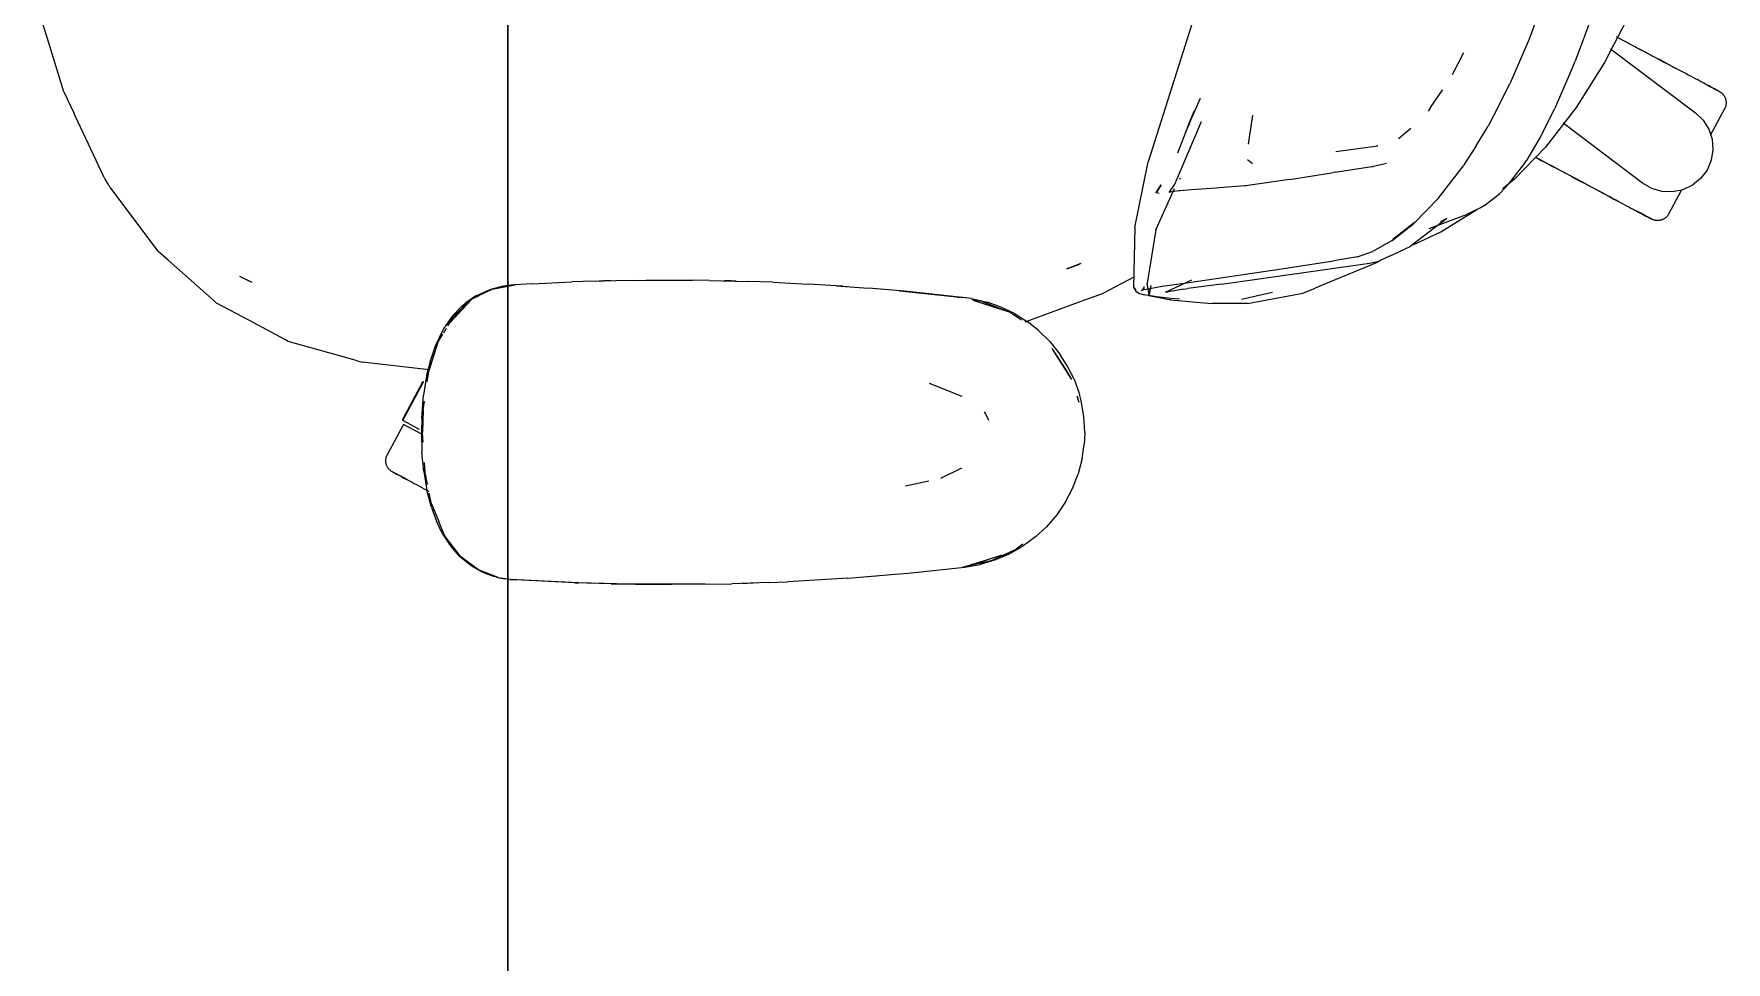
# Model space of a CAD drawing. Header units: millimetres. Extents: x 155927 to 317870, y -36033 to 97293.
# Drawn here: x 181768 to 182307, y 11082 to 11377 of the extents above; entities that cross this region are included whole.
import ezdxf

# ---------------------------------------------------------------- set-up
doc = ezdxf.new("R2010")
doc.units = ezdxf.units.MM
doc.header["$MEASUREMENT"] = 0
doc.layers.add('G-IMPT', color=8, linetype='CONTINUOUS', lineweight=9)
doc.layers.add('I-FURN', color=8, linetype='CONTINUOUS', lineweight=9)

msp = doc.modelspace()

# ---------------------------------------------------------------- linework, layer by layer
at = {"layer": 'G-IMPT'}
for p, q in [((181772, 11376.04), (181767.81, 11389.65)), ((182138.71, 11386.68), (182122.72, 11336.44)), ((182249.6, 11390.37), (182244.14, 11375.49)), ((182264.37, 11383.59), (182258.77, 11368.52)), ((182275.18, 11381.8), (182268.09, 11368.02)), ((181777.32, 11358.77), (181772, 11376.04)), ((182244.14, 11375.49), (182237.97, 11361.26)), ((182219.74, 11364.29), (182223.28, 11371.26)), ((182252.52, 11353.88), (182257.29, 11364.84)), ((182257.29, 11364.84), (182258.77, 11368.52)), ((182268.09, 11368.02), (182259.12, 11353.73)), ((181777.32, 11358.77), (181780.51, 11352.01)), ((182212.71, 11353.68), (182216.21, 11358.81)), ((182216.21, 11358.81), (182216.6, 11359.39)), ((182234.58, 11354.54), (182237.97, 11361.26)), ((182136.42, 11350), (182139.47, 11356.72)), ((182212.71, 11353.68), (182211.96, 11352.58)), ((182234.58, 11354.54), (182231.01, 11347.75)), ((182248.3, 11345.43), (182252.3, 11353.44)), ((182259.12, 11353.73), (182249.31, 11341.12)), ((182252.52, 11353.88), (182252.3, 11353.44)), ((181780.94, 11351.09), (181780.51, 11352.01)), ((181790.21, 11331.45), (181780.94, 11351.09)), ((182131.26, 11329.29), (182139.7, 11349.26)), ((182135.4, 11347.63), (182132.15, 11339.16)), ((182137.42, 11352.53), (182135.39, 11347.42)), ((182135.39, 11347.42), (182137, 11351.46)), ((182135.4, 11347.63), (182137.42, 11352.53)), ((182154.75, 11342.1), (182156.15, 11351.26)), ((182227.24, 11341.52), (182231.01, 11347.75)), ((182154.75, 11342.1), (182154.8, 11342.44)), ((182206.44, 11347.05), (182202.53, 11343.71)), ((182247.99, 11344.83), (182243.26, 11336.83)), ((182248.3, 11345.43), (182247.99, 11344.83)), ((182154.4, 11337.15), (182156.04, 11335.87)), ((182182.59, 11339.77), (182195.94, 11341.55)), ((182195.94, 11341.55), (182195.47, 11341.4)), ((182227.24, 11341.52), (182223.36, 11335.42)), ((182239.35, 11330.83), (182249.31, 11341.12)), ((182242.4, 11335.54), (182243.26, 11336.83)), ((181790.21, 11331.45), (181790.63, 11330.74)), ((182118.53, 11315.49), (182122.72, 11336.44)), ((182132.71, 11331), (182133.15, 11331.27)), ((182167.81, 11330.8), (182181.17, 11332.91)), ((182181.17, 11332.91), (182181.68, 11332.99)), ((182182.29, 11333.09), (182181.68, 11332.99)), ((182182.29, 11333.09), (182194.01, 11334.89)), ((182194.01, 11334.89), (182194.48, 11334.97)), ((182196.46, 11335.39), (182194.48, 11334.97)), ((182198.63, 11335.85), (182196.46, 11335.39)), ((182215.17, 11324.73), (182223.19, 11335.16)), ((182223.36, 11335.42), (182223.19, 11335.16)), ((182237.68, 11329.41), (182242.4, 11335.54)), ((181791.57, 11329.16), (181790.63, 11330.74)), ((181792.03, 11328.39), (181791.57, 11329.16)), ((181792.03, 11328.39), (181806.6, 11308.9)), ((182125.16, 11314.78), (182131.14, 11327.97)), ((182125.3, 11326.61), (182126.89, 11329.08)), ((182125.3, 11326.61), (182125.36, 11326.59)), ((182126.89, 11329.08), (182125.36, 11326.59)), ((182125.36, 11326.59), (182126.85, 11329.06)), ((182126.23, 11326.32), (182125.36, 11326.59)), ((182129.5, 11326.62), (182131.26, 11329.29)), ((182130.22, 11326.9), (182129.5, 11326.62)), ((182130.22, 11326.9), (182130.24, 11326.91)), ((182132.62, 11327.2), (182130.24, 11326.91)), ((182132.62, 11327.2), (182132.7, 11327.21)), ((182136.57, 11327.51), (182132.7, 11327.21)), ((182144.43, 11328.07), (182136.57, 11327.51)), ((182145.42, 11328.14), (182144.43, 11328.07)), ((182153.66, 11328.76), (182145.42, 11328.14)), ((182153.66, 11328.76), (182153.74, 11328.77)), ((182167.81, 11330.8), (182153.74, 11328.77)), ((182229.92, 11322.52), (182234.79, 11326.39)), ((182234.79, 11326.39), (182237.68, 11329.41)), ((182239.35, 11330.83), (182235.68, 11327.83)), ((182215.17, 11324.73), (182207.43, 11316.83)), ((182215.98, 11314.09), (182227.43, 11321.22)), ((182226.35, 11320.74), (182224.12, 11319.66)), ((182228.79, 11321.91), (182226.35, 11320.74)), ((182229.92, 11322.52), (182228.79, 11321.91)), ((182118.53, 11315.49), (182118.14, 11296.5)), ((182200.47, 11311.41), (182207.43, 11316.83)), ((182207.64, 11317.13), (182200.69, 11311.74)), ((182207.64, 11317.13), (182204.07, 11314.32)), ((182217.87, 11318.38), (182206.17, 11309.44)), ((182212.22, 11315.15), (182224.12, 11319.66)), ((182217.87, 11318.38), (182215.84, 11317.22)), ((182125.16, 11314.78), (182122.44, 11297.74)), ((182200.47, 11311.41), (182194.63, 11308.12)), ((182200.69, 11311.74), (182204.07, 11314.32)), ((182207.35, 11310.11), (182215.98, 11314.09)), ((181806.6, 11308.9), (181807.33, 11307.93)), ((181810.59, 11305.06), (181807.33, 11307.93)), ((181810.59, 11305.06), (181825.37, 11292.04)), ((182146.07, 11297.52), (182193.29, 11304.19)), ((182165.98, 11302.46), (182181.75, 11304.85)), ((182195.72, 11304.35), (182179.27, 11297.55)), ((182189.42, 11306.15), (182181.75, 11304.85)), ((182189.42, 11306.15), (182194.21, 11307.91)), ((182193.29, 11304.19), (182196.28, 11304.84)), ((182194.63, 11308.12), (182194.21, 11307.91)), ((182196.89, 11305.12), (182195.72, 11304.35)), ((182199.65, 11306.41), (182196.28, 11304.84)), ((182199.65, 11306.41), (182206.17, 11309.44)), ((181833.34, 11300.06), (181837.23, 11298.11)), ((181833.34, 11300.06), (181835.64, 11298.89)), ((181835.64, 11298.89), (181837.23, 11298.11)), ((182101.27, 11304.03), (182096.8, 11302.39)), ((182096.8, 11302.39), (182100.68, 11303.77)), ((182101.27, 11304.03), (182100.68, 11303.77)), ((182118.21, 11299.69), (182110.3, 11295.55)), ((182128.23, 11294.89), (182136.63, 11298.88)), ((182135.11, 11297.91), (182165.98, 11302.46)), ((181908.62, 11293.72), (181905.4, 11291.52)), ((181909.53, 11293.8), (181907.29, 11292.7)), ((181908.62, 11293.72), (181912.95, 11295.71)), ((181909.54, 11293.81), (181913.79, 11295.9)), ((181916.9, 11296.77), (181912.95, 11295.71)), ((181913.79, 11295.9), (181918.83, 11296.85)), ((181918.83, 11297.02), (181916.9, 11296.77)), ((181918.83, 11296.85), (181921.13, 11297.27)), ((181920.91, 11297.27), (181918.83, 11297.02)), ((181926.57, 11297.56), (181920.91, 11297.27)), ((181926.57, 11297.56), (181939.13, 11298.17)), ((181942.68, 11298.3), (181939.13, 11298.17)), ((181958.35, 11298.68), (181942.68, 11298.3)), ((181947.13, 11298.4), (181949.4, 11298.5)), ((181951.62, 11298.5), (181949.4, 11298.5)), ((181958.35, 11298.68), (181962.86, 11298.73)), ((181962.86, 11298.73), (181977.57, 11298.72)), ((181983.04, 11298.65), (181977.57, 11298.72)), ((181983.04, 11298.65), (181995.35, 11298.35)), ((181989.82, 11298.51), (181987.74, 11298.51)), ((181991.48, 11298.43), (181989.82, 11298.51)), ((182003.23, 11298.06), (181995.35, 11298.35)), ((182003.23, 11298.06), (182014.54, 11297.52)), ((182023.41, 11296.96), (182014.54, 11297.52)), ((182023.41, 11296.96), (182033.69, 11296.23)), ((182025.45, 11296.82), (182023.55, 11296.91)), ((182025.45, 11296.82), (182026.87, 11296.69)), ((182045.09, 11295.24), (182033.69, 11296.23)), ((182066.53, 11292.89), (182043.57, 11295.35)), ((182043.57, 11295.35), (182063.71, 11293.23)), ((182066.53, 11292.89), (182045.09, 11295.24)), ((182102.57, 11292.43), (182108.54, 11294.62)), ((182110.3, 11295.55), (182108.54, 11294.62)), ((182118.14, 11296.5), (182118.75, 11295.46)), ((182118.62, 11296.09), (182118.75, 11295.46)), ((182118.62, 11296.09), (182118.73, 11295.54)), ((182118.75, 11295.46), (182118.73, 11295.54)), ((182119.12, 11294.97), (182118.75, 11295.46)), ((182119.66, 11294.65), (182119.12, 11294.97)), ((182119.66, 11294.65), (182121.52, 11294.1)), ((182121.61, 11295.85), (182120.51, 11295.3)), ((182121.01, 11295.69), (182120.51, 11295.3)), ((182120.99, 11295.69), (182127.26, 11296.79)), ((182121.61, 11295.85), (182120.99, 11295.69)), ((182121.01, 11295.69), (182121.33, 11296.23)), ((182121.41, 11296.73), (182121.33, 11296.23)), ((182124.8, 11293.56), (182121.52, 11294.1)), ((182123.13, 11294.16), (182122.44, 11297.74)), ((182123.62, 11297.03), (182122.89, 11293.75)), ((182125.21, 11293.3), (182122.89, 11293.75)), ((182123.62, 11297.03), (182123.13, 11294.16)), ((182124.8, 11293.56), (182125.42, 11293.49)), ((182125.42, 11293.49), (182130.1, 11292.97)), ((182127.26, 11296.79), (182135.11, 11297.91)), ((182128.23, 11294.89), (182129.09, 11295.03)), ((182134.11, 11295.86), (182129.09, 11295.03)), ((182134.11, 11295.86), (182135.41, 11296.08)), ((182146.07, 11297.52), (182135.41, 11296.08)), ((182152.49, 11292.74), (182161.79, 11294.79)), ((182154.35, 11291.33), (182172.05, 11294.57)), ((182161.79, 11294.79), (182162.37, 11294.94)), ((182172.05, 11294.57), (182175.91, 11296.16)), ((182179.27, 11297.55), (182175.91, 11296.16)), ((181825.37, 11292.04), (181826.04, 11291.45)), ((181836.47, 11285.87), (181826.04, 11291.45)), ((181900.39, 11285.31), (181907.29, 11292.7)), ((181904.08, 11290.38), (181901.21, 11287.34)), ((181901.58, 11287.39), (181907.29, 11292.7)), ((181901.8, 11286.93), (181904.88, 11290.46)), ((181904.08, 11290.38), (181905.4, 11291.52)), ((181907.29, 11292.7), (181904.88, 11290.46)), ((182062.2, 11293.37), (182063.71, 11293.23)), ((182066.53, 11292.89), (182063.71, 11293.23)), ((182066.53, 11292.89), (182071.49, 11291.74)), ((182066.6, 11292.68), (182069.66, 11292.1)), ((182078.88, 11288.49), (182067.03, 11292.31)), ((182076.17, 11289.39), (182067.03, 11292.31)), ((182069.66, 11292.1), (182077.84, 11288.9)), ((182075.62, 11290.29), (182071.49, 11291.74)), ((182080.2, 11288.1), (182075.62, 11290.29)), ((182078.88, 11288.49), (182076.17, 11289.39)), ((182078.88, 11288.49), (182082.46, 11286.07)), ((182080.2, 11288.1), (182084.53, 11285.37)), ((182083.63, 11285.49), (182102.57, 11292.43)), ((182129.46, 11292.49), (182125.21, 11293.3)), ((182129.93, 11292.45), (182129.46, 11292.49)), ((182129.93, 11292.45), (182139.26, 11291.65)), ((182130.1, 11292.97), (182132.69, 11292.76)), ((182139.26, 11291.65), (182143.21, 11291.3)), ((182147.38, 11291.31), (182143.21, 11291.3)), ((182154.35, 11291.33), (182147.38, 11291.31)), ((181847.71, 11279.86), (181836.47, 11285.87)), ((181897.96, 11282.51), (181898.77, 11283.88)), ((181898.37, 11282.01), (181899.23, 11283.45)), ((181901.21, 11287.34), (181898.77, 11283.88)), ((181899.7, 11284.24), (181901.58, 11287.39)), ((181900.39, 11285.31), (181901.67, 11286.78)), ((182087.84, 11282.75), (182084.53, 11285.37)), ((182091.44, 11279.2), (182087.84, 11282.75)), ((181848.82, 11279.26), (181847.71, 11279.86)), ((181870.17, 11273.26), (181848.82, 11279.26)), ((181893.59, 11269.7), (181896.62, 11279.09)), ((181894.02, 11272.78), (181895.76, 11277.87)), ((181895.76, 11277.87), (181897.96, 11282.51)), ((181896.62, 11279.09), (181898.09, 11281.54)), ((182091.44, 11279.2), (182094.63, 11275.22)), ((181870.17, 11273.26), (181872.43, 11272.62)), ((181893.71, 11270.2), (181872.43, 11272.62)), ((181894.02, 11272.78), (181893.04, 11268.86)), ((182098.49, 11267.07), (182092.17, 11277.02)), ((182096.33, 11270.75), (182092.17, 11277.02)), ((182096.9, 11271.67), (182094.63, 11275.22)), ((181893.04, 11268.86), (181891.92, 11262.1)), ((181893.13, 11266.41), (181893.59, 11269.7)), ((182098.49, 11267.07), (182096.33, 11270.75)), ((182099.14, 11267.17), (182096.9, 11271.67)), ((182099.14, 11267.17), (182100.85, 11262.39)), ((181891.35, 11254.78), (181891.92, 11262.1)), ((182053.01, 11265.99), (182063.43, 11261.85)), ((182100.05, 11261.95), (182100.67, 11259.93)), ((182101.41, 11260.26), (182100.85, 11262.39)), ((181891.86, 11257.44), (181891.63, 11250.27)), ((181891.86, 11257.44), (181892.26, 11260.22)), ((182070.96, 11256.32), (182070.66, 11256.77)), ((182071.97, 11254.1), (182070.96, 11256.32)), ((182102.29, 11255.31), (182101.41, 11260.26)), ((181891.35, 11254.78), (181891.26, 11250.27)), ((181891.26, 11250.27), (181891.44, 11243.94)), ((181891.82, 11247.17), (181891.63, 11250.27)), ((182102.59, 11250.27), (182102.29, 11255.31)), ((182102.59, 11250.27), (182102.42, 11246.43)), ((182101.77, 11241.91), (182102.42, 11246.43)), ((181892, 11237.79), (181891.44, 11243.94)), ((181892.42, 11237.45), (181892.22, 11240.65)), ((182101.77, 11241.91), (182100.51, 11237.05)), ((181892, 11237.79), (181893, 11231.85)), ((181893.19, 11233.7), (181892.42, 11237.45)), ((182045.51, 11233.29), (182052.94, 11234.87)), ((182063.34, 11238.9), (182056.56, 11235.63)), ((182098.67, 11232.34), (182100.51, 11237.05)), ((181894.43, 11226.37), (181893, 11231.85)), ((181894.46, 11227.49), (181893.75, 11230.95)), ((182096.48, 11228.17), (182098.67, 11232.34)), ((181894.43, 11226.37), (181896.02, 11222.04)), ((181894.46, 11227.49), (181896.79, 11221.86)), ((182093.65, 11224), (182090.33, 11220.17)), ((182096.48, 11228.17), (182093.65, 11224)), ((181898, 11217.97), (181896.02, 11222.04)), ((181898.63, 11217.47), (181896.79, 11221.86)), ((181898, 11217.97), (181900.66, 11213.92)), ((182086.89, 11217), (182090.33, 11220.17)), ((181903.84, 11210.68), (181898.63, 11217.47)), ((181900.66, 11213.92), (181903.32, 11210.88)), ((182072.68, 11209.37), (182080.74, 11213.1)), ((182078.37, 11211.49), (182082.81, 11214.01)), ((182082.85, 11214.7), (182080.74, 11213.1)), ((182086.89, 11217), (182082.81, 11214.01)), ((181907.06, 11207.8), (181903.32, 11210.88)), ((181909.47, 11206.51), (181903.84, 11210.68)), ((181910.5, 11205.85), (181907.06, 11207.8)), ((182046.3, 11205.42), (182064.22, 11207.32)), ((182063.71, 11207.32), (182076.17, 11211.15)), ((182063.71, 11207.32), (182067.03, 11208.24)), ((182064.22, 11207.32), (182069.27, 11208.22)), ((182072.68, 11209.37), (182064.28, 11207.45)), ((182076.17, 11211.15), (182067.03, 11208.24)), ((182074.13, 11209.68), (182069.27, 11208.22)), ((182078.37, 11211.49), (182074.13, 11209.68)), ((181915.66, 11204.1), (181909.47, 11206.51)), ((181910.5, 11205.85), (181914.14, 11204.45)), ((181915.49, 11204.08), (181914.14, 11204.45)), ((181915.49, 11204.08), (181917.88, 11203.64)), ((181915.66, 11204.1), (181918.83, 11203.62)), ((181919.53, 11203.39), (181917.88, 11203.64)), ((181940.1, 11202.34), (181919.53, 11203.39)), ((181941.31, 11202.3), (181919.53, 11203.39)), ((181919.53, 11203.39), (181921.13, 11203.27)), ((181941.31, 11202.3), (181921.13, 11203.27)), ((181961.5, 11201.84), (181940.1, 11202.34)), ((181951.66, 11202), (181940.1, 11202.34)), ((181940.1, 11202.34), (181941.31, 11202.3)), ((181961.5, 11201.84), (181941.31, 11202.3)), ((181981.68, 11201.88), (181951.66, 11202)), ((181961.5, 11201.84), (181951.66, 11202)), ((181951.66, 11202), (181970.89, 11201.79)), ((181959.46, 11201.86), (181957.55, 11201.93)), ((181961.5, 11201.87), (181959.46, 11201.86)), ((181981.68, 11201.88), (181961.5, 11201.84)), ((181981.68, 11201.88), (181970.89, 11201.79)), ((181981.68, 11201.88), (181990.1, 11202.05)), ((182001.86, 11202.43), (181990.1, 11202.05)), ((181995.04, 11202.18), (181993.54, 11202.17)), ((181996.97, 11202.29), (181995.04, 11202.18)), ((182001.86, 11202.43), (182007.88, 11202.69)), ((182022.02, 11203.5), (182007.88, 11202.69)), ((182027.11, 11203.82), (182022.02, 11203.5)), ((182027.11, 11203.82), (182042.17, 11205.07)), ((182035.29, 11204.48), (182036.97, 11204.64)), ((182042.17, 11205.07), (182046.3, 11205.42))]:
    msp.add_line(p, q, dxfattribs=at)
at = {"layer": 'I-FURN'}
for p, q in [((181918.83, 10785.82), (181918.83, 12185.82)), ((181918.83, 12185.82), (181918.83, 10785.82)), ((182272.91, 11375.73), (182271.95, 11376.24)), ((182272.39, 11376.01), (182273.36, 11375.49)), ((182273.88, 11375.21), (182272.91, 11375.73)), ((182273.36, 11375.49), (182274.34, 11374.97)), ((182274.87, 11374.69), (182273.88, 11375.21)), ((182274.34, 11374.97), (182275.32, 11374.45)), ((182275.86, 11374.16), (182274.87, 11374.69)), ((182275.32, 11374.45), (182276.32, 11373.92)), ((182270.02, 11372.39), (182297.08, 11351.99)), ((182276.86, 11373.63), (182275.86, 11374.16)), ((182276.32, 11373.92), (182277.32, 11373.39)), ((182277.86, 11373.1), (182276.86, 11373.63)), ((182277.32, 11373.39), (182278.32, 11372.86)), ((182278.86, 11372.57), (182277.86, 11373.1)), ((182278.32, 11372.86), (182279.32, 11372.32)), ((182279.87, 11372.03), (182278.86, 11372.57)), ((182279.32, 11372.32), (182280.33, 11371.79)), ((182280.87, 11371.5), (182279.87, 11372.03)), ((182280.33, 11371.79), (182281.33, 11371.25)), ((182281.87, 11370.97), (182280.87, 11371.5)), ((182281.33, 11371.25), (182282.33, 11370.72)), ((182282.87, 11370.43), (182281.87, 11370.97)), ((182282.33, 11370.72), (182283.33, 11370.19)), ((182283.87, 11369.91), (182282.87, 11370.43)), ((182283.33, 11370.19), (182284.32, 11369.66)), ((182284.85, 11369.38), (182283.87, 11369.91)), ((182284.32, 11369.66), (182285.31, 11369.14)), ((182285.83, 11368.86), (182284.85, 11369.38)), ((182285.31, 11369.14), (182286.28, 11368.62)), ((182286.8, 11368.35), (182285.83, 11368.86)), ((182286.28, 11368.62), (182287.24, 11368.11)), ((182287.76, 11367.84), (182286.8, 11368.35)), ((182287.24, 11368.11), (182288.2, 11367.6)), ((182288.7, 11367.33), (182287.76, 11367.84)), ((182288.2, 11367.6), (182289.13, 11367.11)), ((182289.63, 11366.84), (182288.7, 11367.33)), ((182289.13, 11367.11), (182290.06, 11366.62)), ((182290.55, 11366.35), (182289.63, 11366.84)), ((182290.06, 11366.62), (182290.96, 11366.13)), ((182291.44, 11365.88), (182290.55, 11366.35)), ((182292.32, 11365.41), (182291.44, 11365.88)), ((182293.18, 11364.96), (182292.32, 11365.41)), ((182294.01, 11364.51), (182293.18, 11364.96)), ((182294.82, 11364.08), (182294.01, 11364.51)), ((182295.61, 11363.66), (182294.82, 11364.08)), ((182296.37, 11363.26), (182295.61, 11363.66)), ((182297.11, 11362.87), (182296.37, 11363.26)), ((182297.82, 11362.49), (182297.11, 11362.87)), ((182298.49, 11362.13), (182297.82, 11362.49)), ((182299.14, 11361.78), (182298.49, 11362.13)), ((182299.76, 11361.46), (182299.14, 11361.78)), ((182300.34, 11361.15), (182299.76, 11361.46)), ((182300.03, 11361.31), (182300.6, 11361.01)), ((182300.89, 11360.85), (182300.34, 11361.15)), ((182300.6, 11361.01), (182301.13, 11360.72)), ((182301.41, 11360.58), (182300.89, 11360.85)), ((182301.13, 11360.72), (182301.64, 11360.46)), ((182301.89, 11360.32), (182301.41, 11360.58)), ((182301.64, 11360.46), (182302.1, 11360.21)), ((182302.34, 11360.09), (182301.89, 11360.32)), ((182302.1, 11360.21), (182302.53, 11359.98)), ((182302.75, 11359.87), (182302.34, 11360.09)), ((182302.53, 11359.98), (182302.92, 11359.77)), ((182303.12, 11359.67), (182302.75, 11359.87)), ((182302.92, 11359.77), (182303.28, 11359.58)), ((182303.46, 11359.49), (182303.12, 11359.67)), ((182303.28, 11359.58), (182303.6, 11359.42)), ((182303.75, 11359.33), (182303.46, 11359.49)), ((182303.6, 11359.42), (182303.88, 11359.27)), ((182304.01, 11359.2), (182303.75, 11359.33)), ((182303.88, 11359.27), (182304.12, 11359.14)), ((182304.23, 11359.08), (182304.01, 11359.2)), ((182304.12, 11359.14), (182304.32, 11359.03)), ((182304.41, 11358.98), (182304.23, 11359.08)), ((182304.32, 11359.03), (182304.48, 11358.95)), ((182304.55, 11358.91), (182304.41, 11358.98)), ((182304.48, 11358.95), (182304.6, 11358.88)), ((182304.65, 11358.85), (182304.55, 11358.91)), ((182304.6, 11358.88), (182304.68, 11358.84)), ((182304.71, 11358.82), (182304.65, 11358.85)), ((182304.68, 11358.84), (182304.73, 11358.82)), ((182304.73, 11358.81), (182304.71, 11358.82)), ((182304.73, 11358.82), (182304.73, 11358.81)), ((182304.73, 11358.81), (182304.87, 11358.73)), ((182304.87, 11358.73), (182305.01, 11358.65)), ((182305.01, 11358.65), (182305.14, 11358.56)), ((182305.14, 11358.56), (182305.27, 11358.47)), ((182305.27, 11358.47), (182305.4, 11358.37)), ((182305.4, 11358.37), (182305.52, 11358.26)), ((182305.52, 11358.26), (182305.64, 11358.15)), ((182305.64, 11358.15), (182305.76, 11358.04)), ((182301.93, 11344.95), (182306.4, 11353.36)), ((182305.76, 11358.04), (182305.86, 11357.92)), ((182305.86, 11357.92), (182305.97, 11357.79)), ((182305.97, 11357.79), (182306.07, 11357.67)), ((182306.07, 11357.67), (182306.16, 11357.54)), ((182306.16, 11357.54), (182306.25, 11357.4)), ((182306.25, 11357.4), (182306.33, 11357.26)), ((182306.33, 11357.26), (182306.41, 11357.12)), ((182306.42, 11353.4), (182306.4, 11353.36)), ((182306.41, 11357.12), (182306.48, 11356.98)), ((182306.49, 11353.54), (182306.42, 11353.4)), ((182306.48, 11356.98), (182306.55, 11356.83)), ((182306.56, 11353.69), (182306.49, 11353.54)), ((182306.55, 11356.83), (182306.61, 11356.68)), ((182306.61, 11353.84), (182306.56, 11353.69)), ((182306.61, 11356.68), (182306.66, 11356.53)), ((182306.67, 11353.99), (182306.61, 11353.84)), ((182306.66, 11356.53), (182306.71, 11356.38)), ((182306.72, 11354.15), (182306.67, 11353.99)), ((182306.71, 11356.38), (182306.75, 11356.22)), ((182306.76, 11354.3), (182306.72, 11354.15)), ((182306.75, 11356.22), (182306.79, 11356.06)), ((182306.79, 11354.46), (182306.76, 11354.3)), ((182306.79, 11356.06), (182306.82, 11355.9)), ((182306.82, 11354.62), (182306.79, 11354.46)), ((182306.82, 11355.9), (182306.84, 11355.74)), ((182306.84, 11354.78), (182306.82, 11354.62)), ((182306.84, 11355.74), (182306.86, 11355.58)), ((182306.86, 11354.94), (182306.84, 11354.78)), ((182306.86, 11355.58), (182306.87, 11355.42)), ((182306.87, 11355.1), (182306.86, 11354.94)), ((182306.87, 11355.42), (182306.87, 11355.26)), ((182306.87, 11355.26), (182306.87, 11355.1)), ((182280.24, 11329.64), (182254.93, 11348.72)), ((182297.08, 11351.99), (182299.51, 11349.65)), ((182299.51, 11349.65), (182301.31, 11346.8)), ((182301.31, 11346.8), (182302.38, 11343.6)), ((182302.38, 11343.6), (182302.64, 11340.24)), ((182246.15, 11337.86), (182247.05, 11337.39)), ((182247.54, 11337.12), (182246.63, 11337.61)), ((182247.05, 11337.39), (182247.96, 11336.9)), ((182248.46, 11336.63), (182247.54, 11337.12)), ((182247.96, 11336.9), (182248.89, 11336.41)), ((182249.4, 11336.14), (182248.46, 11336.63)), ((182302.1, 11336.91), (182300.77, 11333.8)), ((182302.64, 11340.24), (182302.1, 11336.91)), ((182248.89, 11336.41), (182249.83, 11335.9)), ((182250.35, 11335.63), (182249.4, 11336.14)), ((182249.83, 11335.9), (182250.79, 11335.39)), ((182251.31, 11335.12), (182250.35, 11335.63)), ((182250.79, 11335.39), (182251.76, 11334.88)), ((182252.29, 11334.6), (182251.31, 11335.12)), ((182251.76, 11334.88), (182252.74, 11334.36)), ((182253.27, 11334.08), (182252.29, 11334.6)), ((182252.74, 11334.36), (182253.73, 11333.83)), ((182254.26, 11333.55), (182253.27, 11334.08)), ((182253.73, 11333.83), (182254.72, 11333.31)), ((182255.26, 11333.02), (182254.26, 11333.55)), ((182254.72, 11333.31), (182255.72, 11332.77)), ((182256.26, 11332.49), (182255.26, 11333.02)), ((182255.72, 11332.77), (182256.72, 11332.24)), ((182257.27, 11331.95), (182256.26, 11332.49)), ((182256.72, 11332.24), (182257.73, 11331.71)), ((182258.27, 11331.42), (182257.27, 11331.95)), ((182257.73, 11331.71), (182258.73, 11331.17)), ((182259.28, 11330.88), (182258.27, 11331.42)), ((182258.73, 11331.17), (182259.74, 11330.64)), ((182300.77, 11333.8), (182298.74, 11331.11)), ((182260.28, 11330.35), (182259.28, 11330.88)), ((182259.74, 11330.64), (182260.74, 11330.11)), ((182261.28, 11329.82), (182260.28, 11330.35)), ((182260.74, 11330.11), (182261.74, 11329.58)), ((182262.27, 11329.29), (182261.28, 11329.82)), ((182261.74, 11329.58), (182262.73, 11329.05)), ((182263.26, 11328.77), (182262.27, 11329.29)), ((182262.73, 11329.05), (182263.71, 11328.53)), ((182264.24, 11328.25), (182263.26, 11328.77)), ((182263.71, 11328.53), (182264.68, 11328.01)), ((182265.21, 11327.73), (182264.24, 11328.25)), ((182264.68, 11328.01), (182265.65, 11327.49)), ((182266.16, 11327.22), (182265.21, 11327.73)), ((182265.65, 11327.49), (182266.6, 11326.99)), ((182267.11, 11326.72), (182266.16, 11327.22)), ((182266.6, 11326.99), (182267.54, 11326.49)), ((182268.04, 11326.22), (182267.11, 11326.72)), ((182267.54, 11326.49), (182268.46, 11326)), ((182268.95, 11325.74), (182268.04, 11326.22)), ((182268.46, 11326), (182269.37, 11325.52)), ((182269.85, 11325.26), (182268.95, 11325.74)), ((182283.16, 11327.95), (182280.24, 11329.64)), ((182286.4, 11327.01), (182283.16, 11327.95)), ((182289.77, 11326.87), (182286.4, 11327.01)), ((182288.59, 11319.86), (182292.62, 11327.45)), ((182293.08, 11327.54), (182289.77, 11326.87)), ((182296.13, 11328.98), (182293.08, 11327.54)), ((182298.74, 11331.11), (182296.13, 11328.98)), ((182269.37, 11325.52), (182270.25, 11325.05)), ((182270.72, 11324.8), (182269.85, 11325.26)), ((182270.25, 11325.05), (182271.12, 11324.59)), ((182271.58, 11324.34), (182270.72, 11324.8)), ((182271.12, 11324.59), (182271.97, 11324.13)), ((182272.42, 11323.9), (182271.58, 11324.34)), ((182271.97, 11324.13), (182272.79, 11323.7)), ((182272.79, 11323.7), (182273.59, 11323.27)), ((182273.59, 11323.27), (182274.37, 11322.86)), ((182274.37, 11322.86), (182275.12, 11322.46)), ((182275.12, 11322.46), (182275.84, 11322.08)), ((182275.84, 11322.08), (182276.54, 11321.71)), ((182276.54, 11321.71), (182277.2, 11321.35)), ((182277.2, 11321.35), (182277.83, 11321.02)), ((182277.83, 11321.02), (182278.43, 11320.7)), ((182278.75, 11320.53), (182278.16, 11320.84)), ((182278.43, 11320.7), (182279, 11320.39)), ((182279.3, 11320.24), (182278.75, 11320.53)), ((182279, 11320.39), (182279.54, 11320.11)), ((182279.81, 11319.96), (182279.3, 11320.24)), ((182279.54, 11320.11), (182280.04, 11319.84)), ((182280.3, 11319.71), (182279.81, 11319.96)), ((182280.04, 11319.84), (182280.51, 11319.6)), ((182280.74, 11319.47), (182280.3, 11319.71)), ((182280.51, 11319.6), (182280.94, 11319.37)), ((182281.15, 11319.25), (182280.74, 11319.47)), ((182280.94, 11319.37), (182281.33, 11319.16)), ((182281.53, 11319.05), (182281.15, 11319.25)), ((182281.33, 11319.16), (182281.68, 11318.97)), ((182281.86, 11318.87), (182281.53, 11319.05)), ((182281.68, 11318.97), (182282, 11318.8)), ((182282.16, 11318.72), (182281.86, 11318.87)), ((182282, 11318.8), (182282.28, 11318.65)), ((182282.42, 11318.58), (182282.16, 11318.72)), ((182282.28, 11318.65), (182282.52, 11318.52)), ((182282.64, 11318.46), (182282.42, 11318.58)), ((182282.52, 11318.52), (182282.72, 11318.42)), ((182282.82, 11318.37), (182282.64, 11318.46)), ((182282.72, 11318.42), (182282.88, 11318.33)), ((182282.96, 11318.29), (182282.82, 11318.37)), ((182282.88, 11318.33), (182283.01, 11318.27)), ((182283.06, 11318.24), (182282.96, 11318.29)), ((182283.01, 11318.27), (182283.09, 11318.22)), ((182283.12, 11318.21), (182283.06, 11318.24)), ((182283.09, 11318.22), (182283.13, 11318.2)), ((182283.14, 11318.2), (182283.12, 11318.21)), ((182283.13, 11318.2), (182283.14, 11318.2)), ((182283.17, 11318.18), (182283.14, 11318.2)), ((182283.32, 11318.1), (182283.17, 11318.18)), ((182283.47, 11318.04), (182283.32, 11318.1)), ((182283.62, 11317.98), (182283.47, 11318.04)), ((182283.77, 11317.93), (182283.62, 11317.98)), ((182283.92, 11317.88), (182283.77, 11317.93)), ((182284.08, 11317.84), (182283.92, 11317.88)), ((182284.24, 11317.8), (182284.08, 11317.84)), ((182284.39, 11317.77), (182284.24, 11317.8)), ((182284.55, 11317.75), (182284.39, 11317.77)), ((182284.71, 11317.74), (182284.55, 11317.75)), ((182284.88, 11317.73), (182284.71, 11317.74)), ((182285.04, 11317.72), (182284.88, 11317.73)), ((182285.2, 11317.73), (182285.04, 11317.72)), ((182285.36, 11317.74), (182285.2, 11317.73)), ((182285.52, 11317.75), (182285.36, 11317.74)), ((182285.68, 11317.78), (182285.52, 11317.75)), ((182285.84, 11317.81), (182285.68, 11317.78)), ((182285.99, 11317.84), (182285.84, 11317.81)), ((182286.15, 11317.88), (182285.99, 11317.84)), ((182286.3, 11317.93), (182286.15, 11317.88)), ((182286.46, 11317.99), (182286.3, 11317.93)), ((182286.61, 11318.05), (182286.46, 11317.99)), ((182286.75, 11318.11), (182286.61, 11318.05)), ((182286.9, 11318.18), (182286.75, 11318.11)), ((182287.04, 11318.26), (182286.9, 11318.18)), ((182287.18, 11318.34), (182287.04, 11318.26)), ((182287.31, 11318.43), (182287.18, 11318.34)), ((182287.44, 11318.53), (182287.31, 11318.43)), ((182287.57, 11318.63), (182287.44, 11318.53)), ((182287.69, 11318.73), (182287.57, 11318.63)), ((182287.81, 11318.84), (182287.69, 11318.73)), ((182287.93, 11318.95), (182287.81, 11318.84)), ((182288.04, 11319.07), (182287.93, 11318.95)), ((182288.14, 11319.19), (182288.04, 11319.07)), ((182288.24, 11319.32), (182288.14, 11319.19)), ((182288.33, 11319.45), (182288.24, 11319.32)), ((182288.42, 11319.58), (182288.33, 11319.45)), ((182288.51, 11319.72), (182288.42, 11319.58)), ((182288.59, 11319.86), (182288.51, 11319.72)), ((181891.76, 11266.49), (181885.18, 11254.13)), ((181885.35, 11254.04), (181891.93, 11266.4)), ((181891.93, 11266.4), (181892.02, 11266.35)), ((181885.54, 11252.81), (181880.39, 11243.13)), ((181890.65, 11251.23), (181885.35, 11254.04)), ((181891.17, 11249.82), (181885.54, 11252.81)), ((181879.92, 11241.39), (181879.93, 11241.55)), ((181879.92, 11241.23), (181879.92, 11241.39)), ((181879.92, 11241.06), (181879.92, 11241.23)), ((181879.93, 11240.9), (181879.92, 11241.06)), ((181879.93, 11241.55), (181879.95, 11241.71)), ((181879.95, 11240.74), (181879.93, 11240.9)), ((181879.95, 11241.71), (181879.97, 11241.87)), ((181879.97, 11240.58), (181879.95, 11240.74)), ((181879.97, 11241.87), (181880, 11242.03)), ((181880, 11240.43), (181879.97, 11240.58)), ((181880, 11242.03), (181880.03, 11242.18)), ((181880.03, 11240.27), (181880, 11240.43)), ((181880.03, 11242.18), (181880.07, 11242.34)), ((181880.08, 11240.11), (181880.03, 11240.27)), ((181880.07, 11242.34), (181880.12, 11242.49)), ((181880.12, 11239.96), (181880.08, 11240.11)), ((181880.12, 11242.49), (181880.17, 11242.65)), ((181880.18, 11239.81), (181880.12, 11239.96)), ((181880.17, 11242.65), (181880.23, 11242.8)), ((181880.24, 11239.66), (181880.18, 11239.81)), ((181880.23, 11242.8), (181880.3, 11242.94)), ((181880.3, 11239.51), (181880.24, 11239.66)), ((181880.3, 11242.94), (181880.37, 11243.09)), ((181880.38, 11239.37), (181880.3, 11239.51)), ((181880.37, 11243.09), (181880.39, 11243.13)), ((181880.45, 11239.22), (181880.38, 11239.37)), ((181880.54, 11239.09), (181880.45, 11239.22)), ((181880.63, 11238.95), (181880.54, 11239.09)), ((181880.72, 11238.82), (181880.63, 11238.95)), ((181880.82, 11238.69), (181880.72, 11238.82)), ((181880.92, 11238.57), (181880.82, 11238.69)), ((181881.03, 11238.45), (181880.92, 11238.57)), ((181881.15, 11238.34), (181881.03, 11238.45)), ((181881.26, 11238.23), (181881.15, 11238.34)), ((181881.39, 11238.12), (181881.26, 11238.23)), ((181881.51, 11238.02), (181881.39, 11238.12)), ((181881.64, 11237.93), (181881.51, 11238.02)), ((181881.78, 11237.84), (181881.64, 11237.93)), ((181881.91, 11237.75), (181881.78, 11237.84)), ((181882.06, 11237.68), (181881.91, 11237.75)), ((181882.06, 11237.67), (181882.06, 11237.68)), ((181882.06, 11237.68), (181882.08, 11237.66)), ((181882.1, 11237.65), (181882.06, 11237.67)), ((181882.08, 11237.66), (181882.14, 11237.63)), ((181882.19, 11237.61), (181882.1, 11237.65)), ((181882.14, 11237.63), (181882.24, 11237.58)), ((181882.31, 11237.54), (181882.19, 11237.61)), ((181882.24, 11237.58), (181882.38, 11237.5)), ((181882.47, 11237.46), (181882.31, 11237.54)), ((181882.38, 11237.5), (181882.56, 11237.41)), ((181882.67, 11237.35), (181882.47, 11237.46)), ((181882.56, 11237.41), (181882.78, 11237.29)), ((181882.91, 11237.22), (181882.67, 11237.35)), ((181882.78, 11237.29), (181883.03, 11237.16)), ((181883.19, 11237.07), (181882.91, 11237.22)), ((181883.03, 11237.16), (181883.33, 11237)), ((181883.51, 11236.9), (181883.19, 11237.07)), ((181883.33, 11237), (181883.67, 11236.82)), ((181883.86, 11236.71), (181883.51, 11236.9)), ((181883.67, 11236.82), (181884.04, 11236.62)), ((181884.26, 11236.51), (181883.86, 11236.71)), ((181884.04, 11236.62), (181884.45, 11236.4)), ((181884.69, 11236.28), (181884.26, 11236.51)), ((181884.45, 11236.4), (181884.9, 11236.17)), ((181885.15, 11236.03), (181884.69, 11236.28)), ((181884.9, 11236.17), (181885.38, 11235.91)), ((181885.65, 11235.76), (181885.15, 11236.03)), ((181885.38, 11235.91), (181885.9, 11235.63)), ((181886.19, 11235.48), (181885.65, 11235.76)), ((181885.9, 11235.63), (181886.45, 11235.34)), ((181886.76, 11235.18), (181886.19, 11235.48)), ((181886.45, 11235.34), (181887.03, 11235.03)), ((181887.03, 11235.03), (181887.65, 11234.7)), ((181887.65, 11234.7), (181888.29, 11234.36)), ((181888.29, 11234.36), (181888.97, 11234)), ((181888.97, 11234), (181889.68, 11233.62)), ((181889.68, 11233.62), (181890.41, 11233.23)), ((181890.41, 11233.23), (181891.18, 11232.83)), ((181891.18, 11232.83), (181891.96, 11232.41)), ((181891.96, 11232.41), (181892.78, 11231.98)), ((181892.78, 11231.98), (181893.61, 11231.53))]:
    msp.add_line(p, q, dxfattribs=at)

doc.saveas('drawing.dxf')
